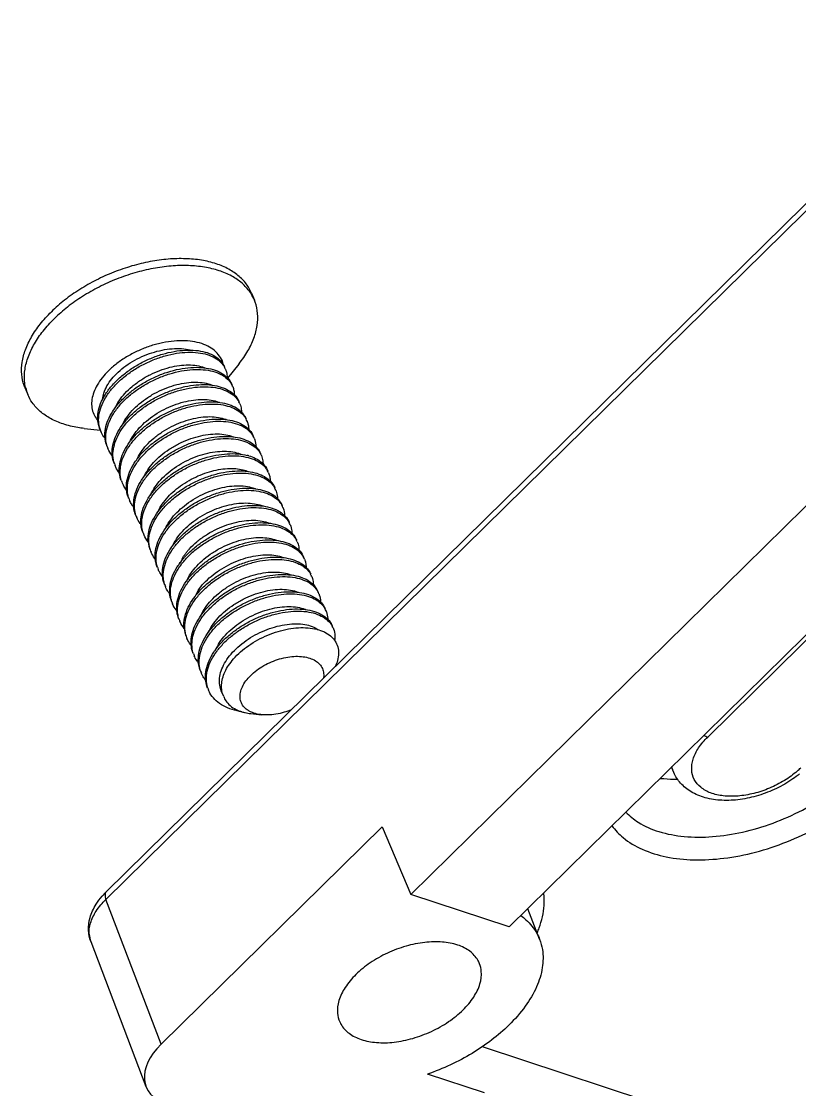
# Model space of a CAD drawing. Header units: millimetres. Extents: x 1786 to 2940, y -3417 to -1928.
# Drawn here: x 2116.32 to 2131.44, y -3262.44 to -3241.69 of the extents above; entities that cross this region are included whole.
import ezdxf

# ---------------------------------------------------------------- set-up
doc = ezdxf.new("R2010")
doc.units = ezdxf.units.MM

# ---------------------------------------------------------------- blocks, each defined once
blk = doc.blocks.new('*u7')
at = {"color": 7, "linetype": 'Continuous'}
for p, q in [((74.803, -31.741, 0), (61.746, -27.431, 0)), ((74.754, -30.739, 0), (75.983, -31.144, 0)), ((83.254, -34.007, 0), (82.062, -30.879, 0)), ((81.733, -31.791, 0), (76.961, -36.483, 0)), ((81.733, -31.791, 0), (82.924, -34.917, 0)), ((73.562, -34.056, 0), (73.82, -34.716, 0)), ((74.22, -34.322, 0), (60.466, -47.849, 0)), ((74.22, -34.322, 0), (76.344, -35.023, 0)), ((76.344, -35.023, 0), (61.002, -50.112, 0)), ((63.814, -53.711, 0), (82.924, -34.917, 0)), ((76.961, -36.483, 0), (76.344, -35.023, 0)), ((63.81, -53.875, 0), (82.92, -35.08, 0)), ((70.665, -37.654, 0), (70.715, -37.769, 0)), ((63.426, -44.823, 0), (69.934, -38.422, 0)), ((79.8, -38.93, 0), (79.568, -38.905, 0)), ((80.382, -39.297, 0), (80.374, -39.275, 0)), ((80.383, -39.297, 0), (80.435, -39.422, 0)), ((83.396, -45.086, 0), (83.046, -45.048, 0)), ((84.674, -45.968, 0), (84.612, -45.818, 0)), ((80.057, -46.475, 0), (80.301, -46.17, 0)), ((79.781, -48.003, 0), (79.719, -47.854, 0))]:
    blk.add_line(p, q, dxfattribs=at)
for centre, radius, start, end in [((82.736, -34.202, 0), 0.553, 3.954, 20.6582), ((81.765, -33.904, 0), 1.648, 314.4805, 318.9747), ((70.623, -41.133, 0), 3.619, 89.3054, 90.6555), ((70.629, -40.849, 0), 3.335, 84.3748, 89.3517), ((69.175, -39.033, 0), 1.787, 131.1473, 134.4898), ((79.91, -39.513, 0), 0.519, 9.9334, 10.4737), ((80.148, -39.668, 0), 0.609, 17.8307, 22.5649), ((80.303, -40.04, 0), 0.609, 17.8279, 22.56), ((80.458, -40.413, 0), 0.609, 17.8248, 22.5555), ((80.614, -40.785, 0), 0.609, 17.8176, 22.5471), ((78.437, -40.598, 0), 0.454, 202.6618, 208.9782), ((80.626, -40.834, 0), 0.616, 6.5148, 22.4937), ((80.775, -41.156, 0), 0.602, 17.7934, 22.552), ((78.593, -40.97, 0), 0.455, 202.6662, 208.9734), ((78.749, -41.342, 0), 0.455, 202.6688, 208.9679), ((80.939, -41.525, 0), 0.593, 17.8066, 22.6225), ((81.086, -41.901, 0), 0.601, 17.8199, 22.6241), ((81.092, -41.899, 0), 0.595, 17.1286, 17.813), ((78.907, -41.714, 0), 0.459, 202.6547, 208.9302), ((81.234, -42.276, 0), 0.608, 17.8367, 22.5784), ((79.059, -42.088, 0), 0.456, 202.5749, 208.9071), ((79.055, -42.091, 0), 0.451, 208.912, 211.5465), ((81.389, -42.648, 0), 0.608, 17.8111, 22.5429), ((79.206, -42.465, 0), 0.447, 202.5122, 207.6395), ((81.399, -42.698, 0), 0.618, 6.3531, 22.4739), ((79.203, -42.466, 0), 0.443, 207.653, 208.9054), ((81.552, -43.018, 0), 0.6, 17.7925, 22.5625), ((79.357, -42.839, 0), 0.442, 202.5589, 208.9988), ((81.714, -43.389, 0), 0.593, 17.8174, 22.6318), ((79.523, -43.206, 0), 0.455, 202.6681, 208.9725), ((81.859, -43.765, 0), 0.603, 17.8291, 22.616), ((81.865, -43.763, 0), 0.597, 16.41, 17.8239), ((79.682, -43.577, 0), 0.459, 202.6414, 208.9198), ((82.009, -44.14, 0), 0.609, 17.8332, 22.5683), ((79.833, -43.952, 0), 0.454, 202.5561, 208.915), ((79.828, -43.955, 0), 0.448, 208.9238, 210.7249), ((82.166, -44.511, 0), 0.607, 17.8048, 22.5412), ((79.98, -44.329, 0), 0.445, 202.5118, 206.8106), ((80.125, -43.52, 0), 1.016, 253.7002, 255.6266), ((79.978, -44.329, 0), 0.444, 206.8235, 208.9189), ((82.329, -44.881, 0), 0.598, 17.794, 22.5768), ((80.133, -44.702, 0), 0.443, 202.58, 209.0133), ((82.486, -45.253, 0), 0.596, 19.0874, 22.6313), ((82.488, -45.253, 0), 0.594, 17.8267, 19.081), ((80.3, -45.069, 0), 0.456, 202.6711, 208.962), ((80.457, -45.441, 0), 0.458, 202.6254, 208.9116), ((83.761, -46.173, 0), 0.922, 12.6818, 22.6114), ((80.606, -45.817, 0), 0.452, 202.5388, 208.9271), ((80.6, -45.82, 0), 0.445, 208.9395, 209.8988), ((80.753, -46.193, 0), 0.443, 202.5162, 205.9805), ((80.754, -46.192, 0), 0.444, 205.994, 208.9334), ((80.585, -47.493, 0), 0.939, 202.6463, 212.4662)]:
    blk.add_arc(centre, radius, start, end, dxfattribs=at)
blk.add_ellipse((80.671, -31.441, 0), major_axis=(1.385, 0.576), ratio=0.590017, start_param=-0.971733, end_param=0.598784, dxfattribs=at)
for points, start_tangent, end_tangent in [([(74.225, -32.203, 0), (74.596, -31.882, 0), (75.021, -31.593, 0), (75.488, -31.344, 0), (75.983, -31.144, 0)], (0.712957, 0.701208), (0.945412, 0.325877)), ([(77.877, -32.272, 0), (77.851, -32.22, 0), (77.677, -32.026, 0), (77.415, -31.892, 0), (77.084, -31.827, 0), (76.703, -31.835, 0), (76.299, -31.917, 0), (75.897, -32.067, 0), (75.526, -32.277, 0), (75.216, -32.53, 0)], (-0.401333, 0.915932), (-0.712957, -0.701208)), ([(73.562, -34.056, 0), (73.502, -33.832, 0), (73.504, -33.443, 0), (73.629, -33.029, 0), (73.873, -32.61, 0), (74.225, -32.203, 0)], (-0.363352, 0.931652), (0.712957, 0.701208)), ([(77.53, -33.293, 0), (77.759, -33.015, 0), (77.894, -32.731, 0), (77.925, -32.459, 0), (77.877, -32.272, 0)], (0.712957, 0.701208), (-0.401333, 0.915932)), ([(75.216, -32.53, 0), (74.986, -32.808, 0), (74.851, -33.092, 0), (74.821, -33.364, 0), (74.859, -33.528, 0)], (-0.712957, -0.701208), (0.361955, -0.932195)), ([(74.859, -33.528, 0), (74.895, -33.603, 0), (75.069, -33.797, 0), (75.33, -33.931, 0), (75.662, -33.996, 0), (76.042, -33.988, 0), (76.446, -33.906, 0), (76.849, -33.756, 0), (77.219, -33.546, 0), (77.53, -33.293, 0)], (0.361955, -0.932195), (0.712957, 0.701208)), ([(73.971, -34.57, 0), (73.858, -34.479, 0), (73.621, -34.182, 0), (73.562, -34.056, 0)], (-0.809793, 0.586715), (-0.363352, 0.931652)), ([(83.254, -34.007, 0), (83.303, -34.249, 0), (83.269, -34.523, 0), (83.139, -34.811, 0), (83.008, -34.986, 0)], (0.356252, -0.93439), (-0.655835, -0.754905)), ([(73.611, -34.202, 0), (73.572, -34.303, 0), (73.464, -34.788, 0)], (-0.3889, -0.92128), (-0.070561, -0.997507)), ([(83.288, -34.164, 0), (83.258, -34.403, 0), (83.135, -34.664, 0), (82.924, -34.917, 0)], (0.069013, -0.997616), (-0.715336, -0.698781)), ([(73.464, -34.788, 0), (73.469, -35.043, 0)], (-0.070561, -0.997507), (0.108189, -0.99413)), ([(82.92, -35.08, 0), (82.924, -35.076, 0), (82.945, -35.011, 0), (82.924, -34.917, 0)], (0.728064, 0.685509), (-0.372694, 0.927954)), ([(72.001, -36.507, 0), (71.759, -36.25, 0), (71.346, -35.999, 0), (70.83, -35.837, 0), (70.234, -35.772, 0), (69.582, -35.806, 0), (68.902, -35.938, 0), (68.225, -36.16, 0), (67.572, -36.467, 0), (66.977, -36.846, 0), (66.466, -37.278, 0)], (-0.585533, 0.810648), (-0.712957, -0.701208)), ([(71.699, -36.802, 0), (71.432, -36.583, 0), (70.985, -36.381, 0), (70.442, -36.276, 0), (69.83, -36.272, 0), (69.18, -36.37, 0), (68.522, -36.565, 0), (67.889, -36.847, 0), (67.312, -37.203, 0), (66.821, -37.616, 0)], (-0.686529, 0.727102), (-0.712957, -0.701208)), ([(67.948, -37.625, 0), (68.094, -37.517, 0), (68.451, -37.311, 0), (68.837, -37.161, 0), (69.234, -37.074, 0), (69.625, -37.056, 0), (69.987, -37.113, 0), (70.29, -37.241, 0), (70.517, -37.426, 0), (70.665, -37.654, 0)], (0.77922, 0.626751), (0.403966, -0.914774)), ([(67.999, -37.688, 0), (68.278, -37.484, 0), (68.598, -37.319, 0), (68.939, -37.205, 0), (69.279, -37.149, 0), (69.596, -37.153, 0), (69.87, -37.217, 0), (70.084, -37.338, 0), (70.223, -37.507, 0), (70.278, -37.714, 0), (70.247, -37.945, 0), (70.13, -38.187, 0), (69.934, -38.422, 0)], (0.752827, 0.658218), (-0.712957, -0.701208)), ([(70.665, -37.654, 0), (70.706, -37.786, 0)], (0.401439, -0.915886), (0.194637, -0.980875)), ([(70.013, -38.459, 0), (69.934, -38.422, 0)], (-0.863815, 0.503808), (-0.949599, 0.313467)), ([(78.923, -39.01, 0), (79.078, -38.956, 0), (79.255, -38.915, 0), (79.427, -38.899, 0), (79.568, -38.905, 0)], (0.926196, 0.377042), (0.994017, -0.109222)), ([(79.568, -38.905, 0), (79.587, -38.907, 0), (79.73, -38.939, 0), (79.786, -38.96, 0)], (0.994017, -0.109222), (0.914751, -0.404018)), ([(79.786, -38.96, 0), (79.85, -38.993, 0), (79.941, -39.069, 0), (80.002, -39.162, 0), (80.029, -39.269, 0), (80.021, -39.387, 0), (79.979, -39.51, 0), (79.904, -39.634, 0), (79.799, -39.754, 0)], (0.914751, -0.404018), (-0.712957, -0.701208)), ([(79.991, -38.968, 0), (79.918, -38.949, 0), (79.8, -38.93, 0)], (-0.957454, 0.288585), (-0.994052, 0.108906)), ([(80.374, -39.275, 0), (80.318, -39.178, 0), (80.216, -39.078, 0), (80.082, -39.001, 0), (79.991, -38.968, 0)], (-0.385059, 0.922892), (-0.957454, 0.288585)), ([(79.991, -38.969, 0), (80.04, -38.977, 0), (80.251, -39.033, 0), (80.432, -39.12, 0), (80.577, -39.234, 0), (80.681, -39.373, 0), (80.711, -39.434, 0)], (0.989403, -0.145199), (0.383762, -0.923432)), ([(80.422, -39.423, 0), (80.429, -39.549, 0), (80.407, -39.685, 0), (80.356, -39.826, 0), (80.276, -39.97, 0), (80.169, -40.109, 0)], (0.172507, -0.985008), (-0.656855, -0.754017)), ([(80.435, -39.422, 0), (80.453, -39.471, 0), (80.475, -39.617, 0), (80.459, -39.773, 0), (80.405, -39.934, 0), (80.314, -40.096, 0), (80.19, -40.252, 0)], (0.384521, -0.923116), (-0.675284, -0.737558)), ([(80.382, -39.297, 0), (80.421, -39.418, 0)], (0.420041, -0.907505), (0.181789, -0.983338)), ([(80.774, -39.657, 0), (80.777, -39.695, 0), (80.761, -39.878, 0), (80.7, -40.067, 0), (80.595, -40.257, 0), (80.451, -40.443, 0), (80.271, -40.617, 0), (80.062, -40.776, 0), (79.831, -40.914, 0), (79.586, -41.027, 0), (79.334, -41.111, 0), (79.084, -41.165, 0), (78.844, -41.187, 0), (78.622, -41.177, 0), (78.425, -41.135, 0), (78.261, -41.063, 0), (78.133, -40.964, 0), (78.047, -40.84, 0), (78.038, -40.819, 0)], (0.099185, -0.995069), (-0.383101, 0.923707)), ([(80.728, -39.481, 0), (80.742, -39.533, 0), (80.757, -39.707, 0), (80.727, -39.893, 0), (80.651, -40.082, 0), (80.534, -40.271, 0), (80.378, -40.453, 0), (80.189, -40.622, 0), (79.973, -40.775, 0), (79.738, -40.905, 0), (79.491, -41.009, 0), (79.239, -41.084, 0), (78.992, -41.129, 0), (78.757, -41.141, 0), (78.543, -41.122, 0), (78.355, -41.071, 0), (78.201, -40.991, 0), (78.085, -40.885, 0), (78.04, -40.817, 0)], (0.306226, -0.951959), (-0.484174, 0.874972)), ([(80.73, -39.48, 0), (80.746, -39.524, 0), (80.774, -39.657, 0)], (0.384685, -0.923048), (0.099185, -0.995069)), ([(80.774, -39.654, 0), (80.839, -39.75, 0), (80.866, -39.807, 0)], (0.631181, -0.775635), (0.383696, -0.923459)), ([(80.883, -39.854, 0), (80.898, -39.909, 0), (80.912, -40.085, 0), (80.88, -40.27, 0), (80.804, -40.46, 0), (80.685, -40.648, 0), (80.529, -40.83, 0), (80.339, -40.999, 0), (80.123, -41.151, 0), (79.887, -41.28, 0), (79.639, -41.384, 0), (79.388, -41.458, 0), (79.141, -41.502, 0), (78.907, -41.514, 0), (78.693, -41.493, 0), (78.506, -41.442, 0), (78.353, -41.361, 0), (78.238, -41.255, 0), (78.195, -41.19, 0)], (0.306192, -0.95197), (-0.484122, 0.875001)), ([(79.799, -39.754, 0), (79.669, -39.865, 0), (79.517, -39.964, 0), (79.351, -40.046, 0), (79.176, -40.108, 0), (78.999, -40.148, 0), (78.827, -40.165, 0), (78.666, -40.157, 0), (78.524, -40.125, 0), (78.404, -40.07, 0), (78.312, -39.995, 0), (78.252, -39.902, 0), (78.225, -39.794, 0), (78.23, -39.69, 0)], (-0.712957, -0.701208), (0.173901, 0.984763)), ([(80.885, -39.853, 0), (80.908, -39.92, 0), (80.929, -40.027, 0)], (0.384374, -0.923178), (0.103498, -0.99463)), ([(77.991, -40.517, 0), (77.98, -40.5, 0), (77.92, -40.372, 0), (77.902, -40.228, 0), (77.925, -40.075, 0)], (-0.59103, 0.80665), (0.266593, 0.963809)), ([(77.925, -40.075, 0), (77.976, -39.941, 0)], (0.266593, 0.963809), (0.43116, 0.902275)), ([(80.169, -40.109, 0), (80.019, -40.26, 0), (79.842, -40.398, 0), (79.645, -40.52, 0), (79.432, -40.623, 0), (79.209, -40.702, 0), (78.985, -40.756, 0), (78.768, -40.782, 0), (78.562, -40.78, 0), (78.373, -40.749, 0), (78.209, -40.691, 0), (78.078, -40.608, 0), (77.991, -40.517, 0)], (-0.656855, -0.754017), (-0.59103, 0.80665)), ([(80.929, -40.027, 0), (80.932, -40.093, 0), (80.91, -40.277, 0), (80.843, -40.467, 0), (80.732, -40.657, 0), (80.582, -40.841, 0), (80.398, -41.014, 0), (80.186, -41.17, 0), (79.952, -41.304, 0), (79.705, -41.413, 0), (79.453, -41.494, 0), (79.204, -41.543, 0), (78.966, -41.561, 0), (78.747, -41.546, 0), (78.555, -41.499, 0), (78.395, -41.423, 0), (78.273, -41.32, 0), (78.194, -41.194, 0), (78.193, -41.192, 0)], (0.103498, -0.99463), (-0.383945, 0.923356)), ([(80.927, -40.024, 0), (80.996, -40.126, 0), (81.021, -40.179, 0)], (0.635152, -0.772387), (0.383636, -0.923484)), ([(80.19, -40.252, 0), (80.034, -40.401, 0), (79.851, -40.537, 0), (79.651, -40.653, 0), (79.443, -40.745, 0), (79.23, -40.813, 0), (79.016, -40.855, 0), (78.813, -40.867, 0), (78.631, -40.852, 0), (78.474, -40.809, 0), (78.343, -40.739, 0)], (-0.675284, -0.737558), (-0.810424, 0.585844)), ([(81.038, -40.226, 0), (81.054, -40.286, 0), (81.067, -40.462, 0), (81.034, -40.647, 0), (80.956, -40.837, 0), (80.837, -41.026, 0), (80.679, -41.207, 0), (80.489, -41.376, 0), (80.272, -41.527, 0), (80.036, -41.656, 0), (79.788, -41.759, 0), (79.537, -41.833, 0), (79.29, -41.875, 0), (79.056, -41.886, 0), (78.843, -41.865, 0), (78.657, -41.813, 0), (78.504, -41.732, 0), (78.391, -41.624, 0), (78.35, -41.563, 0)], (0.306153, -0.951982), (-0.484061, 0.875034)), ([(80.564, -40.298, 0), (80.562, -40.301, 0), (80.47, -40.466, 0), (80.345, -40.625, 0)], (-0.402441, -0.915446), (-0.675284, -0.737558)), ([(81.04, -40.226, 0), (81.07, -40.316, 0), (81.084, -40.398, 0)], (0.383911, -0.92337), (0.105496, -0.99442)), ([(78.018, -40.772, 0), (78.012, -40.756, 0), (77.983, -40.61, 0), (77.988, -40.514, 0)], (-0.384943, 0.92294), (0.136117, 0.990693)), ([(81.084, -40.398, 0), (81.087, -40.491, 0), (81.058, -40.677, 0), (80.984, -40.867, 0), (80.868, -41.056, 0), (80.713, -41.239, 0), (80.524, -41.41, 0), (80.309, -41.563, 0), (80.073, -41.694, 0), (79.825, -41.799, 0), (79.572, -41.875, 0), (79.324, -41.92, 0), (79.089, -41.933, 0), (78.873, -41.914, 0), (78.685, -41.863, 0), (78.53, -41.783, 0), (78.414, -41.676, 0), (78.348, -41.564, 0)], (0.105496, -0.99442), (-0.384988, 0.922921)), ([(81.081, -40.396, 0), (81.155, -40.507, 0), (81.176, -40.552, 0)], (0.636788, -0.771039), (0.383528, -0.923529)), ([(81.238, -40.764, 0), (81.241, -40.892, 0), (81.205, -41.079, 0), (81.124, -41.27, 0), (81, -41.459, 0), (80.839, -41.641, 0), (80.645, -41.809, 0), (80.425, -41.959, 0), (80.186, -42.086, 0), (79.936, -42.187, 0), (79.684, -42.258, 0), (79.437, -42.298, 0), (79.204, -42.305, 0), (78.992, -42.279, 0), (78.809, -42.223, 0), (78.661, -42.138, 0), (78.552, -42.026, 0), (78.503, -41.937, 0)], (0.114684, -0.993402), (-0.385019, 0.922909)), ([(81.193, -40.599, 0), (81.211, -40.668, 0), (81.221, -40.846, 0), (81.185, -41.033, 0), (81.104, -41.223, 0), (80.981, -41.413, 0), (80.82, -41.594, 0), (80.626, -41.763, 0), (80.406, -41.913, 0), (80.167, -42.04, 0), (79.917, -42.14, 0), (79.664, -42.211, 0), (79.418, -42.251, 0), (79.184, -42.258, 0), (78.973, -42.233, 0), (78.79, -42.176, 0), (78.642, -42.091, 0), (78.533, -41.98, 0), (78.505, -41.936, 0)], (0.306061, -0.952012), (-0.483626, 0.875275)), ([(80.345, -40.625, 0), (80.189, -40.774, 0), (80.008, -40.908, 0), (79.809, -41.024, 0), (79.598, -41.118, 0), (79.384, -41.186, 0), (79.172, -41.227, 0), (78.972, -41.24, 0), (78.789, -41.225, 0), (78.631, -41.182, 0), (78.62, -41.178, 0)], (-0.675284, -0.737558), (-0.927066, 0.374898)), ([(80.716, -40.676, 0), (80.625, -40.839, 0), (80.5, -40.997, 0)], (-0.407892, -0.91303), (-0.675284, -0.737558)), ([(81.233, -40.765, 0), (81.325, -40.912, 0), (81.331, -40.925, 0)], (0.642152, -0.766577), (0.3837, -0.923458)), ([(78.173, -41.145, 0), (78.166, -41.125, 0), (78.138, -40.979, 0), (78.138, -40.968, 0)], (-0.385036, 0.922902), (-0.010935, 0.99994)), ([(81.348, -40.972, 0), (81.372, -41.077, 0), (81.373, -41.257, 0), (81.327, -41.445, 0), (81.237, -41.636, 0), (81.105, -41.824, 0), (80.937, -42.003, 0), (80.737, -42.168, 0), (80.512, -42.314, 0), (80.27, -42.436, 0), (80.019, -42.53, 0), (79.767, -42.595, 0), (79.522, -42.628, 0), (79.293, -42.628, 0), (79.087, -42.596, 0), (78.911, -42.534, 0), (78.771, -42.443, 0), (78.671, -42.326, 0)], (0.305758, -0.952109), (-0.52322, 0.852198)), ([(80.5, -40.997, 0), (80.345, -41.146, 0), (80.162, -41.282, 0), (79.959, -41.4, 0), (79.747, -41.493, 0), (79.534, -41.56, 0), (79.324, -41.6, 0), (79.121, -41.613, 0), (78.938, -41.596, 0), (78.781, -41.553, 0), (78.77, -41.548, 0)], (-0.675284, -0.737558), (-0.923853, 0.382747)), ([(81.35, -40.971, 0), (81.391, -41.124, 0), (81.394, -41.146, 0)], (0.3837, -0.923458), (0.101089, -0.994877)), ([(81.394, -41.146, 0), (81.392, -41.303, 0), (81.346, -41.492, 0), (81.256, -41.683, 0), (81.125, -41.871, 0), (80.956, -42.05, 0), (80.756, -42.215, 0), (80.532, -42.36, 0), (80.29, -42.482, 0), (80.039, -42.577, 0), (79.787, -42.642, 0), (79.542, -42.674, 0), (79.313, -42.675, 0), (79.107, -42.643, 0), (78.93, -42.58, 0), (78.79, -42.489, 0), (78.69, -42.373, 0), (78.658, -42.31, 0)], (0.101089, -0.994877), (-0.383967, 0.923347)), ([(80.867, -41.058, 0), (80.864, -41.065, 0), (80.775, -41.22, 0), (80.655, -41.37, 0)], (-0.417735, -0.908569), (-0.675284, -0.737558)), ([(81.394, -41.144, 0), (81.411, -41.167, 0), (81.486, -41.297, 0)], (0.632221, -0.774788), (0.384617, -0.923076)), ([(78.328, -41.518, 0), (78.319, -41.495, 0), (78.293, -41.347, 0), (78.293, -41.338, 0)], (-0.385101, 0.922874), (-0.004644, 0.999989)), ([(81.503, -41.344, 0), (81.531, -41.486, 0), (81.522, -41.668, 0), (81.467, -41.857, 0), (81.368, -42.048, 0), (81.228, -42.235, 0), (81.053, -42.412, 0), (80.847, -42.573, 0), (80.618, -42.714, 0), (80.374, -42.831, 0), (80.121, -42.919, 0), (79.87, -42.977, 0), (79.628, -43.003, 0), (79.403, -42.997, 0), (79.203, -42.958, 0), (79.034, -42.89, 0), (78.901, -42.793, 0), (78.815, -42.681, 0)], (0.305992, -0.952034), (-0.483344, 0.87543)), ([(80.655, -41.37, 0), (80.498, -41.52, 0), (80.314, -41.656, 0), (80.113, -41.773, 0), (79.904, -41.865, 0), (79.69, -41.932, 0), (79.475, -41.973, 0), (79.272, -41.985, 0), (79.089, -41.968, 0), (78.933, -41.925, 0), (78.92, -41.919, 0)], (-0.675284, -0.737558), (-0.921181, 0.389135)), ([(81.029, -41.416, 0), (81.027, -41.419, 0), (80.936, -41.584, 0), (80.81, -41.743, 0)], (-0.402121, -0.915587), (-0.675284, -0.737558)), ([(81.505, -41.344, 0), (81.513, -41.364, 0), (81.55, -41.525, 0)], (0.384617, -0.923076), (0.092232, -0.995738)), ([(78.483, -41.89, 0), (78.468, -41.847, 0), (78.448, -41.709, 0)], (-0.385019, 0.922909), (-0.001472, 0.999999)), ([(80.81, -41.743, 0), (80.654, -41.892, 0), (80.473, -42.026, 0), (80.274, -42.142, 0), (80.064, -42.236, 0), (79.85, -42.304, 0), (79.637, -42.345, 0), (79.437, -42.358, 0), (79.255, -42.343, 0), (79.096, -42.3, 0), (79.074, -42.292, 0)], (-0.675284, -0.737558), (-0.92056, 0.390601)), ([(81.55, -41.525, 0), (81.55, -41.533, 0), (81.541, -41.715, 0), (81.486, -41.904, 0), (81.387, -42.095, 0), (81.247, -42.282, 0), (81.228, -42.304, 0)], (0.092232, -0.995738), (-0.668261, -0.743927)), ([(81.66, -41.724, 0), (81.688, -41.896, 0), (81.669, -42.08, 0), (81.605, -42.27, 0), (81.497, -42.461, 0)], (0.294515, -0.955647), (-0.56258, -0.826743)), ([(81.553, -41.522, 0), (81.587, -41.569, 0), (81.641, -41.67, 0)], (0.625123, -0.780527), (0.384582, -0.923091)), ([(81.66, -41.717, 0), (81.68, -41.771, 0), (81.704, -41.893, 0)], (0.384582, -0.923091), (0.099417, -0.995046)), ([(81.186, -41.784, 0), (81.184, -41.789, 0), (81.091, -41.956, 0), (80.965, -42.115, 0)], (-0.396974, -0.91783), (-0.675284, -0.737558)), ([(81.704, -41.893, 0), (81.707, -41.943, 0), (81.689, -42.127, 0), (81.624, -42.317, 0), (81.516, -42.507, 0)], (0.099417, -0.995046), (-0.56258, -0.826743)), ([(81.704, -41.89, 0), (81.761, -41.972, 0), (81.796, -42.043, 0)], (0.63214, -0.774854), (0.383949, -0.923354)), ([(78.639, -42.263, 0), (78.615, -42.189, 0), (78.603, -42.083, 0)], (-0.383967, 0.923347), (-0.004879, 0.999988)), ([(81.813, -42.09, 0), (81.825, -42.131, 0), (81.843, -42.306, 0), (81.814, -42.492, 0), (81.741, -42.683, 0), (81.624, -42.873, 0), (81.469, -43.056, 0), (81.28, -43.227, 0), (81.064, -43.38, 0), (80.827, -43.511, 0), (80.579, -43.617, 0), (80.326, -43.693, 0), (80.078, -43.737, 0), (79.842, -43.75, 0), (79.626, -43.73, 0), (79.438, -43.678, 0), (79.284, -43.598, 0), (79.168, -43.49, 0), (79.125, -43.426, 0)], (0.306292, -0.951938), (-0.484111, 0.875007)), ([(80.965, -42.115, 0), (80.81, -42.264, 0), (80.627, -42.4, 0), (80.424, -42.517, 0), (80.212, -42.611, 0), (80, -42.678, 0), (79.789, -42.718, 0), (79.587, -42.731, 0), (79.403, -42.714, 0), (79.246, -42.671, 0), (79.228, -42.664, 0)], (-0.675284, -0.737558), (-0.919642, 0.392759)), ([(81.341, -42.158, 0), (81.339, -42.16, 0), (81.248, -42.325, 0)], (-0.39805, -0.917364), (-0.555566, -0.831472)), ([(81.815, -42.089, 0), (81.844, -42.178, 0), (81.859, -42.26, 0)], (0.383949, -0.923354), (0.107543, -0.9942)), ([(81.228, -42.304, 0), (81.072, -42.458, 0), (80.866, -42.62, 0), (80.637, -42.761, 0), (80.393, -42.877, 0), (80.141, -42.966, 0), (79.89, -43.024, 0), (79.647, -43.05, 0), (79.422, -43.043, 0), (79.222, -43.005, 0), (79.053, -42.936, 0), (78.921, -42.839, 0), (78.83, -42.719, 0), (78.813, -42.682, 0)], (-0.668261, -0.743927), (-0.383061, 0.923723)), ([(81.859, -42.26, 0), (81.862, -42.353, 0), (81.834, -42.539, 0), (81.76, -42.729, 0), (81.644, -42.919, 0), (81.488, -43.102, 0), (81.299, -43.273, 0), (81.083, -43.427, 0), (80.847, -43.558, 0), (80.598, -43.663, 0), (80.345, -43.739, 0), (80.097, -43.784, 0), (79.861, -43.796, 0), (79.645, -43.776, 0), (79.457, -43.725, 0), (79.303, -43.644, 0), (79.188, -43.537, 0), (79.123, -43.428, 0)], (0.107543, -0.9942), (-0.385069, 0.922888)), ([(81.248, -42.325, 0), (81.209, -42.38, 0), (81.166, -42.435, 0), (81.12, -42.488, 0)], (-0.555566, -0.831472), (-0.675284, -0.737558)), ([(81.856, -42.258, 0), (81.933, -42.377, 0), (81.951, -42.415, 0)], (0.638064, -0.769983), (0.38348, -0.923549)), ([(78.794, -42.636, 0), (78.764, -42.531, 0), (78.758, -42.459, 0)], (-0.383061, 0.923723), (-0.009547, 0.999954)), ([(81.516, -42.507, 0), (81.369, -42.692, 0), (81.186, -42.866, 0), (80.975, -43.024, 0), (80.742, -43.16, 0), (80.496, -43.271, 0), (80.243, -43.353, 0), (79.993, -43.405, 0), (79.754, -43.424, 0), (79.533, -43.411, 0), (79.339, -43.366, 0), (79.177, -43.291, 0), (79.053, -43.189, 0), (78.971, -43.063, 0), (78.968, -43.055, 0)], (-0.56258, -0.826743), (-0.383568, 0.923512)), ([(81.497, -42.461, 0), (81.349, -42.646, 0), (81.167, -42.82, 0), (80.956, -42.977, 0), (80.723, -43.113, 0), (80.476, -43.224, 0), (80.224, -43.307, 0), (79.974, -43.358, 0), (79.734, -43.377, 0), (79.514, -43.364, 0), (79.32, -43.319, 0), (79.158, -43.244, 0), (79.034, -43.142, 0), (78.97, -43.053, 0)], (-0.56258, -0.826743), (-0.484107, 0.875009)), ([(82.013, -42.63, 0), (82.015, -42.764, 0), (81.977, -42.951, 0), (81.894, -43.142, 0), (81.769, -43.331, 0), (81.606, -43.512, 0), (81.411, -43.68, 0), (81.19, -43.829, 0), (80.951, -43.955, 0), (80.7, -44.054, 0), (80.448, -44.124, 0), (80.201, -44.162, 0), (79.969, -44.168, 0), (79.759, -44.141, 0), (79.577, -44.083, 0), (79.431, -43.997, 0), (79.324, -43.884, 0), (79.278, -43.8, 0)], (0.111709, -0.993741), (-0.384854, 0.922978)), ([(81.968, -42.462, 0), (81.988, -42.539, 0), (81.996, -42.717, 0), (81.958, -42.904, 0), (81.875, -43.095, 0), (81.75, -43.284, 0), (81.587, -43.465, 0), (81.392, -43.633, 0), (81.171, -43.782, 0), (80.931, -43.908, 0), (80.681, -44.008, 0), (80.429, -44.077, 0), (80.182, -44.115, 0), (79.95, -44.121, 0), (79.739, -44.094, 0), (79.558, -44.037, 0), (79.411, -43.95, 0), (79.304, -43.838, 0), (79.28, -43.799, 0)], (0.305975, -0.95204), (-0.483515, 0.875336)), ([(81.12, -42.488, 0), (80.963, -42.638, 0), (80.779, -42.774, 0), (80.578, -42.891, 0), (80.369, -42.983, 0), (80.154, -43.051, 0), (79.94, -43.092, 0), (79.736, -43.103, 0), (79.553, -43.086, 0), (79.397, -43.042, 0), (79.386, -43.038, 0)], (-0.675284, -0.737558), (-0.921799, 0.387667)), ([(81.493, -42.537, 0), (81.401, -42.702, 0), (81.275, -42.861, 0)], (-0.404607, -0.914491), (-0.675284, -0.737558)), ([(82.01, -42.63, 0), (82.014, -42.635, 0), (82.103, -42.782, 0), (82.106, -42.788, 0)], (0.640109, -0.768284), (0.383886, -0.92338)), ([(78.949, -43.009, 0), (78.915, -42.872, 0), (78.913, -42.835, 0)], (-0.383568, 0.923512), (-0.016706, 0.99986)), ([(81.275, -42.861, 0), (81.119, -43.01, 0), (80.938, -43.145, 0), (80.74, -43.26, 0), (80.529, -43.354, 0), (80.315, -43.422, 0), (80.103, -43.463, 0), (79.903, -43.476, 0), (79.72, -43.461, 0), (79.562, -43.419, 0), (79.548, -43.413, 0)], (-0.675284, -0.737558), (-0.92569, 0.378283)), ([(82.123, -42.835, 0), (82.148, -42.948, 0), (82.147, -43.128, 0), (82.099, -43.317, 0), (82.007, -43.508, 0), (81.874, -43.696, 0), (81.704, -43.874, 0), (81.503, -44.038, 0), (81.277, -44.183, 0), (81.035, -44.304, 0), (80.783, -44.397, 0), (80.531, -44.461, 0), (80.287, -44.492, 0), (80.059, -44.491, 0), (79.854, -44.457, 0)], (0.305761, -0.952108), (-0.968654, 0.248413)), ([(82.125, -42.835, 0), (82.168, -42.995, 0), (82.169, -43.011, 0)], (0.383886, -0.92338), (0.098334, -0.995153)), ([(82.169, -43.011, 0), (82.166, -43.175, 0), (82.118, -43.363, 0), (82.026, -43.554, 0), (81.893, -43.742, 0), (81.723, -43.921, 0), (81.522, -44.085, 0), (81.296, -44.23, 0), (81.054, -44.351, 0), (80.803, -44.444, 0), (80.551, -44.507, 0), (80.306, -44.538, 0), (80.078, -44.537, 0), (79.873, -44.504, 0)], (0.098334, -0.995153), (-0.968654, 0.248413)), ([(81.641, -42.924, 0), (81.556, -43.074, 0), (81.43, -43.233, 0)], (-0.420416, -0.907332), (-0.675284, -0.737558)), ([(82.17, -43.009, 0), (82.191, -43.036, 0), (82.261, -43.161, 0)], (0.630004, -0.776592), (0.384693, -0.923045)), ([(79.104, -43.381, 0), (79.096, -43.361, 0), (79.068, -43.213, 0), (79.068, -43.202, 0)], (-0.385069, 0.922888), (-0.00669, 0.999978)), ([(82.278, -43.207, 0), (82.307, -43.357, 0), (82.296, -43.54, 0), (82.238, -43.729, 0), (82.138, -43.92, 0), (81.996, -44.107, 0), (81.819, -44.283, 0), (81.612, -44.443, 0), (81.383, -44.583, 0), (81.138, -44.699, 0), (80.885, -44.786, 0), (80.634, -44.842, 0), (80.393, -44.867, 0), (80.169, -44.859, 0), (79.97, -44.819, 0), (79.802, -44.749, 0), (79.672, -44.651, 0), (79.59, -44.544, 0)], (0.306074, -0.952008), (-0.483517, 0.875335)), ([(81.43, -43.233, 0), (81.275, -43.382, 0), (81.092, -43.518, 0), (80.89, -43.635, 0), (80.678, -43.729, 0), (80.465, -43.796, 0), (80.255, -43.836, 0), (80.052, -43.849, 0), (79.869, -43.833, 0), (79.712, -43.789, 0), (79.696, -43.783, 0)], (-0.675284, -0.737558), (-0.921456, 0.388484)), ([(81.805, -43.278, 0), (81.803, -43.283, 0), (81.71, -43.448, 0), (81.585, -43.606, 0)], (-0.40073, -0.916196), (-0.675284, -0.737558)), ([(82.28, -43.207, 0), (82.291, -43.234, 0), (82.325, -43.387, 0)], (0.384693, -0.923045), (0.093723, -0.995598)), ([(79.259, -43.754, 0), (79.241, -43.704, 0), (79.223, -43.573, 0)], (-0.384854, 0.922978), (-0.002605, 0.999997)), ([(82.325, -43.387, 0), (82.326, -43.404, 0), (82.315, -43.586, 0), (82.258, -43.776, 0), (82.157, -43.967, 0), (82.016, -44.153, 0), (81.839, -44.329, 0), (81.632, -44.49, 0), (81.402, -44.63, 0), (81.157, -44.745, 0), (80.905, -44.832, 0), (80.654, -44.889, 0), (80.412, -44.914, 0), (80.188, -44.906, 0), (79.989, -44.866, 0), (79.821, -44.796, 0), (79.691, -44.698, 0), (79.602, -44.576, 0), (79.588, -44.546, 0)], (0.093723, -0.995598), (-0.383016, 0.923742)), ([(82.327, -43.384, 0), (82.367, -43.439, 0), (82.416, -43.533, 0)], (0.626724, -0.779242), (0.384473, -0.923136)), ([(82.435, -43.58, 0), (82.457, -43.641, 0), (82.479, -43.755, 0)], (0.384473, -0.923136), (0.101039, -0.994882)), ([(82.479, -43.755, 0), (82.483, -43.814, 0), (82.462, -43.998, 0), (82.395, -44.189, 0), (82.286, -44.379, 0), (82.136, -44.564, 0), (81.953, -44.737, 0), (81.74, -44.893, 0), (81.507, -45.029, 0), (81.26, -45.138, 0), (81.007, -45.219, 0), (80.757, -45.27, 0), (80.519, -45.287, 0), (80.299, -45.273, 0), (80.106, -45.226, 0), (79.946, -45.15, 0), (79.824, -45.047, 0), (79.744, -44.921, 0), (79.743, -44.918, 0)], (0.101039, -0.994882), (-0.383937, 0.923359)), ([(82.438, -43.595, 0), (82.463, -43.767, 0), (82.442, -43.952, 0), (82.376, -44.142, 0), (82.266, -44.332, 0), (82.117, -44.517, 0), (81.933, -44.69, 0), (81.721, -44.847, 0), (81.487, -44.982, 0), (81.24, -45.092, 0), (80.988, -45.173, 0), (80.738, -45.223, 0), (80.499, -45.241, 0), (80.28, -45.226, 0), (80.087, -45.18, 0), (79.927, -45.104, 0), (79.804, -45, 0), (79.745, -44.917, 0)], (0.282498, -0.959268), (-0.484216, 0.874949)), ([(81.585, -43.606, 0), (81.44, -43.746, 0), (81.27, -43.875, 0), (81.084, -43.988, 0), (80.888, -44.08, 0), (80.691, -44.149, 0), (80.493, -44.196, 0), (80.303, -44.219, 0), (80.124, -44.218, 0), (79.964, -44.193, 0)], (-0.675284, -0.737558), (-0.970964, 0.239225)), ([(81.961, -43.648, 0), (81.958, -43.655, 0), (81.866, -43.82, 0), (81.74, -43.979, 0)], (-0.397825, -0.917461), (-0.675284, -0.737558)), ([(82.478, -43.752, 0), (82.54, -43.842, 0), (82.571, -43.906, 0)], (0.633472, -0.773765), (0.383809, -0.923413)), ([(79.414, -44.127, 0), (79.389, -44.046, 0), (79.378, -43.947, 0)], (-0.383714, 0.923452), (-0.005679, 0.999984)), ([(82.588, -43.953, 0), (82.602, -44.002, 0), (82.618, -44.178, 0), (82.587, -44.364, 0), (82.512, -44.555, 0), (82.393, -44.744, 0), (82.236, -44.927, 0), (82.046, -45.097, 0), (81.829, -45.25, 0), (81.592, -45.38, 0), (81.343, -45.484, 0), (81.09, -45.559, 0), (80.842, -45.602, 0), (80.607, -45.613, 0), (80.392, -45.592, 0), (80.206, -45.539, 0), (80.053, -45.457, 0), (79.939, -45.349, 0), (79.901, -45.29, 0)], (0.306257, -0.951949), (-0.483992, 0.875073)), ([(81.74, -43.979, 0), (81.584, -44.128, 0), (81.403, -44.263, 0), (81.205, -44.378, 0), (80.995, -44.472, 0), (80.781, -44.54, 0), (80.568, -44.581, 0), (80.368, -44.594, 0), (80.186, -44.579, 0), (80.027, -44.537, 0), (80.005, -44.528, 0)], (-0.675284, -0.737558), (-0.921031, 0.38949)), ([(82.115, -44.022, 0), (82.114, -44.024, 0), (82.021, -44.192, 0), (81.895, -44.351, 0)], (-0.399066, -0.916922), (-0.675284, -0.737558)), ([(82.59, -43.953, 0), (82.621, -44.049, 0), (82.634, -44.122, 0)], (0.383809, -0.923413), (0.109454, -0.993992)), ([(79.84, -44.495, 0), (79.698, -44.44, 0), (79.56, -44.348, 0), (79.462, -44.231, 0), (79.433, -44.173, 0)], (-0.959756, 0.280836), (-0.383714, 0.923452)), ([(79.854, -44.457, 0), (79.679, -44.394, 0), (79.54, -44.301, 0), (79.443, -44.184, 0)], (-0.968654, 0.248413), (-0.510934, 0.85962)), ([(79.964, -44.193, 0), (79.849, -44.155, 0)], (-0.970964, 0.239225), (-0.920222, 0.391397)), ([(82.634, -44.122, 0), (82.637, -44.224, 0), (82.607, -44.41, 0), (82.531, -44.601, 0), (82.413, -44.791, 0), (82.256, -44.974, 0), (82.065, -45.144, 0), (81.848, -45.296, 0), (81.611, -45.426, 0), (81.362, -45.53, 0), (81.109, -45.605, 0), (80.861, -45.649, 0), (80.626, -45.66, 0), (80.412, -45.638, 0), (80.225, -45.585, 0), (80.072, -45.503, 0), (79.959, -45.395, 0), (79.898, -45.291, 0)], (0.109454, -0.993992), (-0.385159, 0.92285)), ([(82.63, -44.121, 0), (82.712, -44.247, 0), (82.726, -44.279, 0)], (0.639235, -0.769011), (0.383473, -0.923552)), ([(79.569, -44.499, 0), (79.538, -44.388, 0), (79.533, -44.323, 0)], (-0.383016, 0.923742), (-0.010858, 0.999941)), ([(82.789, -44.495, 0), (82.79, -44.631, 0), (82.751, -44.819, 0), (82.667, -45.009, 0), (82.542, -45.198, 0), (82.378, -45.378, 0), (82.183, -45.546, 0), (81.962, -45.694, 0), (81.723, -45.82, 0), (81.473, -45.918, 0), (81.221, -45.988, 0), (80.975, -46.026, 0), (80.743, -46.031, 0), (80.533, -46.004, 0), (80.352, -45.946, 0), (80.205, -45.86, 0), (80.099, -45.748, 0), (80.053, -45.664, 0)], (0.109158, -0.994024), (-0.384851, 0.922979)), ([(82.743, -44.326, 0), (82.764, -44.41, 0), (82.77, -44.589, 0), (82.73, -44.776, 0), (82.645, -44.967, 0), (82.519, -45.156, 0), (82.354, -45.336, 0), (82.158, -45.503, 0), (81.936, -45.652, 0), (81.695, -45.777, 0), (81.445, -45.875, 0), (81.193, -45.943, 0), (80.947, -45.98, 0), (80.715, -45.984, 0), (80.506, -45.956, 0), (80.326, -45.897, 0), (80.181, -45.809, 0), (80.076, -45.696, 0), (80.056, -45.662, 0)], (0.305893, -0.952066), (-0.483437, 0.875379)), ([(81.895, -44.351, 0), (81.74, -44.5, 0), (81.558, -44.635, 0), (81.356, -44.753, 0), (81.143, -44.847, 0), (80.93, -44.914, 0), (80.72, -44.954, 0), (80.518, -44.967, 0), (80.334, -44.951, 0), (80.177, -44.907, 0), (80.165, -44.902, 0)], (-0.675284, -0.737558), (-0.923812, 0.382846)), ([(82.267, -44.402, 0), (82.175, -44.566, 0), (82.05, -44.724, 0)], (-0.406894, -0.913475), (-0.675284, -0.737558)), ([(82.745, -44.325, 0), (82.783, -44.454, 0), (82.789, -44.495, 0)], (0.383474, -0.923552), (0.109158, -0.994024)), ([(82.786, -44.494, 0), (82.794, -44.504, 0), (82.881, -44.651, 0)], (0.638431, -0.769679), (0.384131, -0.923278)), ([(79.724, -44.872, 0), (79.69, -44.729, 0), (79.688, -44.699, 0)], (-0.383937, 0.923359), (-0.017401, 0.999849)), ([(82.898, -44.698, 0), (82.924, -44.819, 0), (82.921, -45, 0), (82.871, -45.189, 0), (82.777, -45.38, 0), (82.642, -45.567, 0), (82.471, -45.745, 0), (82.268, -45.909, 0), (82.042, -46.052, 0), (81.799, -46.172, 0), (81.547, -46.264, 0), (81.295, -46.326, 0), (81.052, -46.356, 0), (80.824, -46.353, 0), (80.621, -46.319, 0), (80.447, -46.253, 0), (80.31, -46.16, 0), (80.214, -46.042, 0)], (0.305803, -0.952095), (-0.498476, 0.866904)), ([(82.05, -44.724, 0), (81.894, -44.873, 0), (81.71, -45.01, 0), (81.508, -45.127, 0), (81.298, -45.219, 0), (81.086, -45.286, 0), (80.877, -45.327, 0), (80.679, -45.34, 0), (80.497, -45.325, 0), (80.34, -45.283, 0), (80.322, -45.276, 0)], (-0.675284, -0.737558), (-0.925214, 0.379445)), ([(82.901, -44.698, 0), (82.942, -44.853, 0), (82.945, -44.875, 0)], (0.383766, -0.92343), (0.09785, -0.995201)), ([(82.945, -44.875, 0), (82.942, -45.033, 0), (82.896, -45.221, 0), (82.805, -45.411, 0), (82.674, -45.599, 0), (82.505, -45.778, 0), (82.305, -45.942, 0), (82.081, -46.088, 0), (81.839, -46.209, 0), (81.589, -46.304, 0), (81.337, -46.368, 0), (81.093, -46.401, 0), (80.864, -46.402, 0), (80.658, -46.37, 0), (80.482, -46.307, 0), (80.341, -46.217, 0), (80.241, -46.101, 0), (80.208, -46.036, 0)], (0.09785, -0.995201), (-0.384027, 0.923322)), ([(82.414, -44.792, 0), (82.332, -44.936, 0), (82.205, -45.097, 0)], (-0.42435, -0.905498), (-0.675284, -0.737558)), ([(82.945, -44.872, 0), (82.971, -44.906, 0), (83.036, -45.024, 0)], (0.630159, -0.776466), (0.384719, -0.923034)), ([(79.879, -45.245, 0), (79.869, -45.218, 0), (79.843, -45.069, 0), (79.843, -45.064, 0)], (-0.385159, 0.92285), (-0.003927, 0.999992)), ([(83.056, -45.071, 0), (83.061, -45.085, 0), (83.1, -45.253, 0), (83.093, -45.434, 0), (83.04, -45.623, 0), (82.943, -45.813, 0), (82.805, -46, 0), (82.631, -46.177, 0), (82.427, -46.339, 0), (82.2, -46.481, 0), (81.956, -46.599, 0), (81.705, -46.689, 0), (81.453, -46.748, 0), (81.211, -46.776, 0), (80.985, -46.771, 0), (80.783, -46.735, 0), (80.613, -46.668, 0), (80.478, -46.573, 0), (80.385, -46.454, 0), (80.363, -46.409, 0)], (0.38451, -0.923121), (-0.383246, 0.923646)), ([(83.053, -45.071, 0), (83.082, -45.229, 0), (83.069, -45.411, 0), (83.01, -45.601, 0), (82.907, -45.792, 0), (82.764, -45.978, 0), (82.586, -46.153, 0), (82.378, -46.313, 0), (82.147, -46.452, 0), (81.902, -46.566, 0), (81.649, -46.652, 0), (81.399, -46.708, 0), (81.158, -46.731, 0), (80.935, -46.721, 0), (80.737, -46.68, 0), (80.571, -46.609, 0), (80.442, -46.51, 0), (80.365, -46.407, 0)], (0.306157, -0.951981), (-0.483688, 0.875241)), ([(82.205, -45.097, 0), (82.049, -45.246, 0), (81.868, -45.381, 0), (81.67, -45.496, 0), (81.46, -45.589, 0), (81.246, -45.658, 0), (81.034, -45.699, 0), (80.833, -45.712, 0), (80.651, -45.697, 0), (80.493, -45.655, 0), (80.472, -45.646, 0)], (-0.675284, -0.737558), (-0.92181, 0.387642)), ([(82.58, -45.14, 0), (82.579, -45.143, 0), (82.486, -45.31, 0), (82.36, -45.47, 0)], (-0.398927, -0.916983), (-0.675284, -0.737558)), ([(83.396, -45.086, 0), (83.534, -45.105, 0), (83.848, -45.182, 0), (84.121, -45.299, 0), (84.345, -45.454, 0), (84.516, -45.643, 0), (84.612, -45.818, 0)], (0.994037, -0.109047), (0.384589, -0.923088)), ([(80.034, -45.617, 0), (80.015, -45.561, 0), (79.998, -45.436, 0)], (-0.384645, 0.923064), (-0.003132, 0.999995)), ([(82.87, -46.33, 0), (83.006, -46.179, 0), (83.113, -46.023, 0), (83.187, -45.866, 0), (83.227, -45.712, 0), (83.233, -45.565, 0), (83.203, -45.427, 0), (83.139, -45.304, 0), (83.103, -45.257, 0)], (0.712957, 0.701208), (-0.654669, 0.755916)), ([(82.36, -45.47, 0), (82.205, -45.618, 0), (82.023, -45.753, 0), (81.821, -45.871, 0), (81.609, -45.964, 0), (81.396, -46.032, 0), (81.186, -46.072, 0), (80.984, -46.085, 0), (80.8, -46.069, 0), (80.643, -46.026, 0), (80.623, -46.018, 0)], (-0.675284, -0.737558), (-0.919691, 0.392644)), ([(82.736, -45.512, 0), (82.733, -45.518, 0), (82.64, -45.684, 0), (82.515, -45.842, 0)], (-0.397829, -0.917459), (-0.675284, -0.737558)), ([(80.189, -45.99, 0), (80.163, -45.903, 0), (80.153, -45.811, 0)], (-0.383483, 0.923548), (-0.00612, 0.999981)), ([(82.515, -45.842, 0), (82.359, -45.991, 0), (82.175, -46.128, 0), (81.972, -46.246, 0), (81.761, -46.338, 0), (81.549, -46.405, 0), (81.34, -46.445, 0), (81.142, -46.458, 0), (80.96, -46.442, 0), (80.804, -46.401, 0), (80.78, -46.391, 0)], (-0.675284, -0.737558), (-0.920781, 0.390079)), ([(82.996, -45.712, 0), (82.97, -45.849, 0), (82.903, -46.002, 0), (82.799, -46.156, 0), (82.661, -46.303, 0), (82.493, -46.439, 0), (82.303, -46.559, 0), (82.095, -46.659, 0), (81.878, -46.736, 0), (81.658, -46.787, 0), (81.443, -46.811, 0), (81.241, -46.806, 0), (81.059, -46.773, 0)], (-0.06928, -0.997597), (-0.964109, 0.265508)), ([(84.661, -45.971, 0), (84.681, -46.104, 0), (84.672, -46.365, 0), (84.6, -46.637, 0), (84.469, -46.914, 0), (84.281, -47.189, 0), (84.041, -47.455, 0)], (0.22082, -0.975315), (-0.712957, -0.701208)), ([(84.674, -45.968, 0), (84.691, -46.011, 0), (84.743, -46.253, 0), (84.734, -46.514, 0), (84.662, -46.786, 0), (84.531, -47.063, 0), (84.343, -47.338, 0), (84.103, -47.604, 0)], (0.384493, -0.923128), (-0.712957, -0.701208)), ([(80.344, -46.363, 0), (80.312, -46.245, 0), (80.308, -46.185, 0)], (-0.383046, 0.923729), (-0.008544, 0.999963)), ([(80.397, -46.469, 0), (80.397, -46.471, 0), (80.453, -46.615, 0), (80.551, -46.739, 0), (80.687, -46.841, 0), (80.857, -46.916, 0), (81.055, -46.962, 0), (81.277, -46.979, 0), (81.515, -46.966, 0), (81.762, -46.922, 0), (82.01, -46.85, 0), (82.252, -46.751, 0), (82.481, -46.629, 0), (82.689, -46.487, 0), (82.87, -46.33, 0)], (0.221508, -0.975158), (0.712957, 0.701208)), ([(80.057, -46.475, 0), (80.05, -46.484, 0), (79.862, -46.759, 0), (79.731, -47.036, 0), (79.659, -47.308, 0), (79.65, -47.569, 0), (79.702, -47.811, 0), (79.719, -47.854, 0)], (-0.623435, -0.781875), (0.384589, -0.923088)), ([(79.793, -47.997, 0), (79.815, -48.03, 0), (79.986, -48.219, 0), (80.21, -48.374, 0), (80.483, -48.491, 0), (80.797, -48.567, 0), (81.145, -48.601, 0), (81.518, -48.592, 0), (81.907, -48.539, 0), (82.302, -48.444, 0), (82.694, -48.31, 0), (83.073, -48.139, 0), (83.429, -47.936, 0), (83.755, -47.707, 0), (84.041, -47.455, 0)], (0.536497, -0.843902), (0.712957, 0.701208)), ([(79.781, -48.003, 0), (79.877, -48.179, 0), (80.048, -48.368, 0), (80.272, -48.523, 0), (80.545, -48.64, 0), (80.859, -48.717, 0), (81.207, -48.75, 0), (81.58, -48.741, 0), (81.969, -48.688, 0), (82.364, -48.593, 0), (82.756, -48.459, 0), (83.135, -48.288, 0), (83.491, -48.085, 0), (83.817, -47.856, 0), (84.103, -47.604, 0)], (0.384493, -0.923128), (0.712957, 0.701208))]:
    blk.add_spline(points, degree=3, dxfattribs=dict(at, start_tangent=start_tangent, end_tangent=end_tangent))

msp = doc.modelspace()

# ---------------------------------------------------------------- block references
at = {"xscale": 0.9, "yscale": 0.9, "zscale": 0.9, "rotation": 180}
msp.add_blockref('*u7', (2192.598, -3290.173, 0), dxfattribs=at)

doc.saveas('drawing.dxf')
